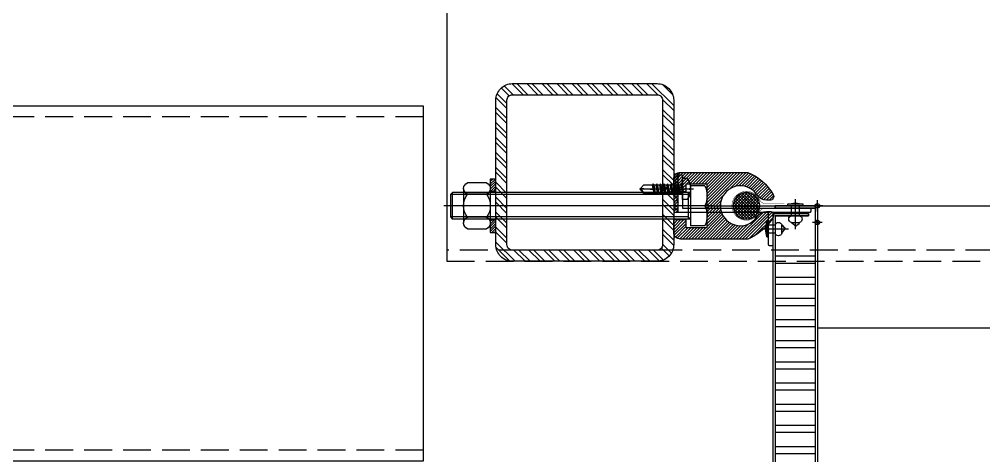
# Model space of a CAD drawing. Extents: x -8792 to 174344, y -43961 to 62816.
# Drawn here: x 7355.8 to 7789.7, y -8605.4 to -8409 of the extents above; entities that cross this region are included whole.
import ezdxf
from ezdxf.xclip import XClip

# ---------------------------------------------------------------- set-up
doc = ezdxf.new("R2010")
doc.units = 0
doc.header["$LTSCALE"] = 50
doc.header["$XCLIPFRAME"] = 0
for name, pattern in [('ACAD_ISO10W100', [18, 12, -3, 0, -3]), ('CENTER', [2, 1.25, -0.25, 0.25, -0.25]), ('CENTER2', [28.575, 19.05, -3.175, 3.175, -3.175]), ('CT-Dashdot', [25.4, 12.7, -6.35, 0, -6.35]), ('DASH', [0.35, 0.25, -0.1]), ('DIVIDE', [1.25, 0.5, -0.25, 0, -0.25, 0, -0.25]), ('DOT2', [0.125, 0, -0.125]), ('HIDDEN', [0.375, 0.25, -0.125])]:
    doc.linetypes.add(name, pattern=pattern)
for name, color, linetype in [('#虚线', 8, 'HIDDEN'), ('#铝板', 2, 'Continuous'), ('1 轴线 辅助线', 1, 'CENTER'), ('2-会议墙身$0$000-灯膜', 4, 'Continuous'), ('6 附件', 6, 'Continuous'), ('8 填充 焊缝', 8, 'Continuous'), ('A-FLOR-OTLN', 4, 'DOT2'), ('hat', 8, 'Continuous'), ('PSC-EPDM', 3, 'Continuous'), ('PSC-mem-extrusions', 1, 'Continuous'), ('PSC-membrane', 2, 'Continuous'), ('PSC-system', 2, 'CT-Dashdot'), ('PSC-thinlines', 4, 'Continuous'), ('STEEL', 34, 'Continuous'), ('TC', 251, 'Continuous'), ('USER', 7, 'Continuous'), ('WA', 34, 'Continuous'), ('XC', 3, 'Continuous'), ('中心线', 1, 'CENTER2'), ('其他', 4, 'Continuous'), ('吊顶', 7, 'Continuous'), ('螺栓钉类', 241, 'Continuous'), ('铝板', 2, 'Continuous')]:
    doc.layers.add(name, color=color, linetype=linetype)

# ---------------------------------------------------------------- blocks, each defined once
blk = doc.blocks.new('A$Cbd8d7c8c')
at = {"layer": 'A-FLOR-OTLN', "color": 8}
blk.add_lwpolyline([(-22721.25, -15689.87), (-43719.42, -33393.16, 0.413756), (-43991.61, -36560.98, 0.189672), (122158.17, -126683.04, 0.414786), (124666.02, -124719.49), (133885.17, -48361.88, 0.379931), (116453.25, -23207.95, 0.236452)], format="xyb", dxfattribs=at)
at = {"layer": '吊顶', "const_width": 3}
blk.add_lwpolyline([(36525.16, -42886.24, 0.056654), (31389.8, -41079.32), (30859.09, -40957.78, -0.112536), (21289.45, -36343.72, -0.028917), (3039.01, -19971.01, 0.413532), (-633.62, -19953.38), (-31397.94, -50352.84, 0.414781), (-31416.33, -54033.31, 0.170492), (123964.28, -129414.71, 0.412564), (126841.18, -127143.22), (136317.5, -48655.55, 1.269195), (87076.8, -54393.32)], format="xyb", dxfattribs=at)
blk = doc.blocks.new('*U284')
h = blk.add_hatch()
h.set_pattern_fill('ANSI31', color=8, scale=0.25, angle=-90)
h.set_pattern_definition([(315, (-6075.1913, 23836.0536), (0.561266008, 0.561266008), [])])
h.paths.add_polyline_path([(2.5, -6.5), (0, -6.5), (0, -12), (2.5, -12)])
h.paths.add_polyline_path([(2.5, 12), (0, 12), (0, 6.5), (2.5, 6.5)])
at = {"layer": 'PSC-thinlines'}
h = blk.add_hatch(dxfattribs=at)
h.set_pattern_fill('ANSI31', color=8, scale=0.3, angle=-90, style=0)
h.set_pattern_definition([(315, (-6073.9878, 19583.1014), (0.67351921, 0.67351921), [])])
edge = h.paths.add_edge_path()
edge.add_arc((-123.25, -4.25), 1.75, 450, 569.6022)
edge.add_arc((-105.17, 6.03), 22.54, 209.6211, 248.8732)
edge.add_line((-113.3, -15), (-83, -15))
edge.add_arc((-83, -12), 3, 270, 360)
edge.add_line((-80, -12), (-80, -6.25))
edge.add_line((-80, -6.25), (-85.5, -6.25))
edge.add_line((-85.5, -6.25), (-85.5, -9.75))
edge.add_line((-85.5, -9.75), (-95, -9.75))
edge.add_line((-95, -9.75), (-95, 9.75))
edge.add_line((-95, 9.75), (-85.5, 9.75))
edge.add_line((-85.5, 9.75), (-85.5, 6.25))
edge.add_line((-85.5, 6.25), (-80, 6.25))
edge.add_line((-80, 6.25), (-80, 12))
edge.add_arc((-83, 12), 3, 360, 450)
edge.add_line((-83, 15), (-113.3, 15))
edge.add_arc((-105.17, -6.03), 22.54, 111.1268, 150.3789)
edge.add_arc((-123.25, 4.25), 1.75, 150.3978, 270)
edge.add_line((-123.25, 2.5), (-121.82, 2.5))
edge.add_arc((-121.82, 7.5), 5, 270, 327.6076)
edge.add_arc((-110, 0), 9, -147.6076, 147.6076, ccw=False)
edge.add_arc((-121.82, -7.5), 5, 392.3924, 450)
edge.add_line((-121.82, -2.5), (-123.25, -2.5))
h = blk.add_hatch(dxfattribs=at)
h.set_pattern_fill('ANSI37', color=8, scale=0.3, angle=-90, style=0)
h.set_pattern_definition([(315, (-20825.2971, 30841.11475), (0.67351921, 0.67351921), []), (45, (-20825.2971, 30841.11475), (-0.67351921, 0.67351921), [])])
edge = h.paths.add_edge_path()
edge.add_arc((-112.74, 0), 6, 0, 360)
at = {"color": 8}
for p, q in [((-94.05, 9), (-87.5, 9)), ((-87.5, 9), (-87.5, -9)), ((0, 12), (2.5, 12)), ((0, -12), (0, 12)), ((2.5, 12), (2.5, -12)), ((4.2, 10.39), (12.8, 10.39)), ((-95, -4.5), (-95, 4.5)), ((-87.5, 6), (19.49, 6)), ((-87.5, 6), (-86.55, 5.05)), ((-86.55, 6), (-86.55, -6)), ((-86.55, 5.05), (20.44, 5.05)), ((0, 6.5), (2.5, 6.5)), ((2.5, 7.79), (2.5, -7.79)), ((4.2, 5.19), (12.8, 5.19)), ((14.5, 7.79), (14.5, -7.79)), ((20.44, 5.05), (19.49, 6)), ((19.49, -6), (19.49, 6)), ((20.44, 5.05), (20.44, -5.05)), ((-94.05, 0), (-87.5, 0)), ((-87.5, -6), (-86.55, -5.05)), ((-87.5, -6), (19.49, -6)), ((-86.55, -5.05), (20.44, -5.05)), ((0, -6.5), (2.5, -6.5)), ((4.2, -5.19), (12.8, -5.19)), ((20.44, -5.05), (19.49, -6)), ((-94.05, -9), (-87.5, -9)), ((2.5, -12), (0, -12)), ((12.8, -10.39), (4.2, -10.39))]:
    blk.add_line(p, q, dxfattribs=at)
for centre, radius, start, end in [((-83.87, 4.5), 11.13, 156.1585, 203.8415), ((5.34, 7.79), 2.84, 113.643, 246.357), ((11.66, 7.79), 2.84, 293.643, 66.357), ((11.27, 0), 8.77, 143.7273, 216.2727), ((5.73, 0), 8.77, 323.7273, 36.2727), ((-83.87, -4.5), 11.13, 156.1585, 203.8415), ((5.34, -7.79), 2.84, 113.643, 246.357), ((11.66, -7.79), 2.84, 293.643, 66.357)]:
    blk.add_arc(centre, radius, start, end, dxfattribs=at)
at = {"layer": 'PSC-EPDM', "color": 8}
blk.add_circle((-112.74, 0), 6, dxfattribs=at)
at = {"layer": 'PSC-mem-extrusions', "color": 8, "flags": 128}
blk.add_lwpolyline([(-124.77, -5.11, 0.172964), (-113.3, -15), (-83, -15, 0.414214), (-80, -12), (-80, -6.25), (-85.5, -6.25), (-85.5, -9.75), (-95, -9.75), (-95, 9.75), (-85.5, 9.75), (-85.5, 6.25), (-80, 6.25), (-80, 12, 0.414214), (-83, 15), (-113.3, 15, 0.172964), (-124.77, 5.11, 0.575039), (-123.25, 2.5), (-121.82, 2.5, 0.256792), (-117.6, 4.82, -3.442879), (-117.6, -4.82, 0.256792), (-121.82, -2.5), (-123.25, -2.5, 0.575039)], format="xyb", close=True, dxfattribs=at)
at = {"layer": 'PSC-membrane', "color": 8, "const_width": 0.2, "flags": 128}
blk.add_lwpolyline([(-129.84, 1), (-121.36, 1, 0.291942), (-118.64, 2.74, -4.529211), (-118.64, -2.74, 0.291942), (-121.36, -1), (-129.49, -1)], format="xyb", dxfattribs=at)
at = {"layer": 'PSC-system', "color": 8, "linetype": 'ACAD_ISO10W100'}
blk.add_line((-98, 0), (23.44, 0), dxfattribs=at)
blk = doc.blocks.new('cp')
at = {"layer": 'USER'}
h = blk.add_hatch(color=7, dxfattribs=at)
h.paths.add_polyline_path([(0, 0), (1, 0, 0.414214), (0, 1)])
h.paths.add_polyline_path([(0, 0), (-1, 0, 0.414214), (0, -1)])
at = {"layer": 'USER', "color": 7}
for p, q in [((-2.5, 0), (2.5, 0)), ((0, -2.5), (0, 2.5))]:
    blk.add_line(p, q, dxfattribs=at)
blk.add_circle((0, 0), 1, dxfattribs=at)
blk = doc.blocks.new('*U104')
at = {"layer": '中心线', "color": 1, "linetype": 'CENTER', "ltscale": 2.357948}
blk.add_line((0, -4.91), (0, 19.39), dxfattribs=at)
at = {"layer": '其他', "color": 4, "linetype": 'Continuous'}
for p, q in [((-1.79, 12.81), (-0.37, 13.08)), ((0.34, 13.22), (1.79, 13.49)), ((0.48, 12.87), (2.4, 13.14)), ((-2.4, 12.46), (-0.39, 12.75)), ((-2.4, 10.86), (2.4, 11.54)), ((-2.4, 9.26), (2.4, 9.94)), ((-1.79, 12.11), (0, 12.45)), ((-1.79, 11.21), (1.79, 11.89)), ((-1.79, 10.51), (1.79, 11.19)), ((-1.79, 9.61), (1.79, 10.29)), ((-1.79, 8.91), (1.79, 9.59)), ((-1.79, 8.01), (1.79, 8.69)), ((0.23, 12.49), (1.79, 12.79)), ((-2.4, 7.66), (2.4, 8.34)), ((-2.4, 6.06), (2.4, 6.74)), ((-2.4, 4.46), (2.4, 5.14)), ((-1.79, 7.31), (1.79, 7.99)), ((-1.79, 6.41), (1.79, 7.09)), ((-1.79, 5.71), (1.79, 6.39)), ((-1.79, 4.81), (1.79, 5.49)), ((-1.79, 4.11), (1.79, 4.79)), ((-2.4, 2.86), (2.4, 3.54)), ((-2.4, 1.26), (2.4, 1.94)), ((-1.87, 0), (1.79, 0.69)), ((-1.79, 3.21), (1.79, 3.89)), ((-1.79, 2.51), (1.79, 3.19)), ((-1.79, 1.61), (1.79, 2.29)), ((-1.79, 0.91), (1.79, 1.59)), ((0, 0), (2.4, 0.34))]:
    blk.add_line(p, q, dxfattribs=at)
at = {"layer": '螺栓钉类', "linetype": 'Continuous'}
for p, q in [((-0.3, 19), (-1.79, 17.51)), ((-1.79, 12.81), (-1.79, 17.51)), ((-0.37, 13.08), (0.3, 19)), ((0, 19), (-0.3, 19)), ((0, 19), (0.3, 19)), ((0.3, 19), (1.79, 17.51)), ((1.79, 13.49), (1.79, 17.51)), ((1.79, 13.49), (2.4, 13.14)), ((1.79, 12.79), (2.4, 13.14)), ((-2.4, 12.46), (-1.79, 12.81)), ((-2.4, 12.46), (-1.79, 12.11)), ((-2.4, 10.86), (-1.79, 11.21)), ((-2.4, 10.86), (-1.79, 10.51)), ((-2.4, 9.26), (-1.79, 9.61)), ((-2.4, 9.26), (-1.79, 8.91)), ((-1.79, 11.21), (-1.79, 12.11)), ((-1.79, 9.61), (-1.79, 10.51)), ((-1.79, 8.01), (-1.79, 8.91)), ((1.79, 11.89), (1.79, 12.79)), ((1.79, 11.89), (2.4, 11.54)), ((1.79, 11.19), (2.4, 11.54)), ((1.79, 10.29), (1.79, 11.19)), ((1.79, 10.29), (2.4, 9.94)), ((1.79, 9.59), (2.4, 9.94)), ((1.79, 8.69), (1.79, 9.59)), ((1.79, 8.69), (2.4, 8.34)), ((-2.4, 7.66), (-1.79, 8.01)), ((-2.4, 7.66), (-1.79, 7.31)), ((-2.4, 6.06), (-1.79, 6.41)), ((-2.4, 6.06), (-1.79, 5.71)), ((-2.4, 4.46), (-1.79, 4.81)), ((-2.4, 4.46), (-1.79, 4.11)), ((-1.79, 6.41), (-1.79, 7.31)), ((-1.79, 4.81), (-1.79, 5.71)), ((1.79, 7.99), (2.4, 8.34)), ((1.79, 7.09), (1.79, 7.99)), ((1.79, 7.09), (2.4, 6.74)), ((1.79, 6.39), (2.4, 6.74)), ((1.79, 5.49), (1.79, 6.39)), ((1.79, 5.49), (2.4, 5.14)), ((1.79, 4.79), (2.4, 5.14)), ((1.79, 3.89), (1.79, 4.79)), ((-4.75, -2.14), (-4.75, 0)), ((-4.75, 0), (-1.99, 0)), ((-2.4, 2.86), (-1.79, 3.21)), ((-2.4, 2.86), (-1.79, 2.51)), ((-2.4, 1.26), (-1.79, 1.61)), ((-2.4, 1.26), (-1.79, 0.91)), ((-1.99, 0), (2.6, 0)), ((-1.79, 3.21), (-1.79, 4.11)), ((-1.79, 1.61), (-1.79, 2.51)), ((-1.79, 0.2), (-1.79, 0.91)), ((1.79, 3.89), (2.4, 3.54)), ((1.79, 3.19), (2.4, 3.54)), ((1.79, 2.29), (1.79, 3.19)), ((1.79, 2.29), (2.4, 1.94)), ((1.79, 1.59), (2.4, 1.94)), ((1.79, 0.69), (1.79, 1.59)), ((1.79, 0.69), (2.4, 0.34)), ((2.4, 0.2), (2.4, 0.34)), ((2.6, 0), (4.75, 0)), ((-0.4, -3.3), (0.4, -3.3)), ((-0.4, -3.69), (-0.4, -3.3)), ((0.4, -3.69), (0.4, -3.3)), ((4.75, -2.14), (4.75, 0))]:
    blk.add_line(p, q, dxfattribs=at)
for centre, radius, start, end in [((-3.34, 21.9), 4.65, 289.468, 321.5036), ((0.04, 12.89), 0.447, 154.8491, 46.4937), ((-1.99, 0.2), 0.2, 270, 0), ((2.6, 0.2), 0.2, 180, 270), ((0, 4.3), 8, 233.5764, 267.134), ((0, 4.3), 8, 272.866, 306.4236)]:
    blk.add_arc(centre, radius, start, end, dxfattribs=at)
blk = doc.blocks.new('*U328')
at = {"layer": '6 附件', "linetype": 'DIVIDE'}
blk.add_line((0, -6.55), (0, 5.45), dxfattribs=at)
at = {"layer": '6 附件', "linetype": 'ByBlock'}
for p, q in [((-3.5, 2.45), (-3.5, 3.15)), ((-3.5, 3.15), (3.5, 3.15)), ((3.5, 2.45), (-3.5, 2.45)), ((-1.8, -0.55), (-1.8, 2.45)), ((1.8, -0.55), (1.8, 2.45)), ((3.5, 3.15), (3.5, 2.45)), ((-1.8, -0.55), (1.8, -0.55)), ((-1.61, -4.08), (-1.8, -3.55)), ((1.8, -3.55), (-1.8, -3.55)), ((-0.63, -4.8), (-1.61, -4.08)), ((1.8, -3.55), (0.21, -4.8)), ((-0.55, -5.05), (-0.63, -4.8)), ((0.21, -4.8), (-0.55, -5.05))]:
    blk.add_line(p, q, dxfattribs=at)
for centre, radius, start, end in [((0, -7.91), 11.6, 72.4408, 107.5592), ((-1.46, -2.05), 1.54, 102.6804, 257.3196), ((1.46, -2.05), 1.54, 282.6804, 77.3196)]:
    blk.add_arc(centre, radius, start, end, dxfattribs=at)
blk = doc.blocks.new('*U327')
at = {"layer": '6 附件', "linetype": 'DIVIDE'}
blk.add_line((0, -8.05), (0, 5.45), dxfattribs=at)
at = {"layer": '6 附件', "linetype": 'ByBlock'}
for p, q in [((-3.5, 2.45), (-3.5, 3.15)), ((-3.5, 3.15), (3.5, 3.15)), ((3.5, 2.45), (-3.5, 2.45)), ((-1.8, -2.05), (-1.8, 2.45)), ((1.8, -2.05), (1.8, 2.45)), ((3.5, 3.15), (3.5, 2.45)), ((-1.8, -2.05), (1.8, -2.05)), ((-1.61, -5.58), (-1.8, -5.05)), ((1.8, -5.05), (-1.8, -5.05)), ((-0.63, -6.3), (-1.61, -5.58)), ((-0.55, -6.55), (-0.63, -6.3)), ((0.21, -6.3), (-0.55, -6.55)), ((1.8, -5.05), (0.21, -6.3))]:
    blk.add_line(p, q, dxfattribs=at)
for centre, radius, start, end in [((0, -7.91), 11.6, 72.4408, 107.5592), ((-1.46, -3.55), 1.54, 102.6804, 257.3196), ((1.46, -3.55), 1.54, 282.6804, 77.3196)]:
    blk.add_arc(centre, radius, start, end, dxfattribs=at)
blk = doc.blocks.new('瞄准点')
h = blk.add_hatch(color=1)
h.paths.add_polyline_path([(0, -1), (0, 0), (-1, 0, 0.414214)])
h.paths.add_polyline_path([(1, 0, 0.414214), (0, 1), (0, 0)])
at = {"color": 1}
for p, q in [((1, 0), (-1, 0)), ((0, 1), (0, -1))]:
    blk.add_line(p, q, dxfattribs=at)
blk.add_circle((0, 0), 1, dxfattribs=at)
at = {"layer": '1 轴线 辅助线', "color": 1, "linetype": 'CENTER', "ltscale": 0.2}
for p, q in [((2.23, 0), (-2.23, 0)), ((0, -2.23), (0, 2.23))]:
    blk.add_line(p, q, dxfattribs=at)
blk = doc.blocks.new('ASDFDFBBBB')
at = {"layer": '8 填充 焊缝'}
h = blk.add_hatch(dxfattribs=at)
h.set_pattern_fill('ANSI38', color=256, scale=0.3, angle=90.0021, style=0)
h.set_pattern_definition([(135.002129, (29374.4642, 17835.4203), (-0.673494183, -0.673544235), []), (225.002129, (29374.4642, 17835.4203), (-0.67344413, -2.020582652), [2.38125, -1.42875])])
h.paths.add_polyline_path([(12012.72, -1302.94), (12012.72, -1285.79), (12014.72, -1285.79), (12014.72, -1302.94)])
at = {"layer": 'hat', "ltscale": 250}
h = blk.add_hatch(dxfattribs=at)
h.set_pattern_fill('ANSI32', color=256)
h.set_pattern_definition([(45, (-2251671.4675, 196493.8654), (-3.367596045, 3.367596045), []), (45, (-2251669.2224, 196493.8654), (-3.367596045, 3.367596045), [])])
edge = h.paths.add_edge_path()
edge.add_arc((12087.22, -1317.57), 7.5, 270, 360)
edge.add_line((12094.72, -1317.57), (12094.72, -1252.57))
edge.add_arc((12087.22, -1252.57), 7.5, 360, 450)
edge.add_line((12087.22, -1245.07), (12022.22, -1245.07))
edge.add_arc((12022.22, -1252.57), 7.5, 450, 540)
edge.add_line((12014.72, -1252.57), (12014.72, -1317.57))
edge.add_arc((12022.22, -1317.57), 7.5, 540, 630)
edge.add_line((12022.22, -1325.07), (12087.22, -1325.07))
edge = h.paths.add_edge_path(flags=16)
edge.add_arc((12087.22, -1317.57), 2.5, 270, 360)
edge.add_line((12089.72, -1317.57), (12089.72, -1252.57))
edge.add_arc((12087.22, -1252.57), 2.5, 360, 450)
edge.add_line((12087.22, -1250.07), (12022.22, -1250.07))
edge.add_arc((12022.22, -1252.57), 2.5, 450, 540)
edge.add_line((12019.72, -1252.57), (12019.72, -1317.57))
edge.add_arc((12022.22, -1317.57), 2.5, 540, 630)
edge.add_line((12022.22, -1320.07), (12087.22, -1320.07))
at = {"layer": 'TC', "ltscale": 0.5}
h = blk.add_hatch(dxfattribs=at)
h.set_pattern_fill('ANSI32', color=256, scale=2, angle=135, style=0)
h.set_pattern_definition([(180, (54156.346, 74758.214), (-9e-16, -9.525), []), (180, (54153.171, 74761.389), (-9e-16, -9.525), [])])
h.paths.add_polyline_path([(11969.06, -1449.07), (11951.06, -1449.07), (11951.06, -1318.56), (11969.06, -1318.56)])
h.paths.add_polyline_path([(12101.06, -1449.07), (11969.06, -1449.07), (11969.06, -1431.07), (12101.06, -1431.07)])
at = {"layer": '#虚线', "color": 8, "linetype": 'DASH'}
for p, q in [((12127.46, -1260.07), (16182.94, -1260.07)), ((5823.25, -1320.07), (12116.78, -1320.07)), ((12116.78, -1325.07), (5823.25, -1325.07)), ((12127.46, -1410.07), (16182.94, -1410.07))]:
    blk.add_line(p, q, dxfattribs=at)
at = {"layer": '#铝板'}
for p, q in [((11950.06, -1300.07), (11950.06, -1450.07)), ((11951.06, -1301.07), (11951.06, -1449.07)), ((11950.06, -1355.07), (6100.06, -1355.07))]:
    blk.add_line(p, q, dxfattribs=at)
at = {"layer": '#铝板', "color": 6}
for p, q in [((11969.06, -1300.07), (11969.06, -1301.07)), ((11969.06, -1304.57), (11969.06, -1431.07)), ((11970.06, -1303.57), (11970.06, -1430.07))]:
    blk.add_line(p, q, dxfattribs=at)
at = {"layer": '2-会议墙身$0$000-灯膜'}
for p in [(6051.66, -1300.07), (11998.45, -1300.07)]:
    blk.add_line(p, (9025.06, -1300.07), dxfattribs=at)
at = {"layer": '6 附件'}
blk.add_lwpolyline([(12012.72, -1302.94), (12012.72, -1285.79), (12014.72, -1285.79), (12014.72, -1302.94)], close=True, dxfattribs=at)
at = {"layer": 'STEEL', "ltscale": 250}
for points in [[(12087.22, -1325.07, 0.414214), (12094.72, -1317.57), (12094.72, -1252.57, 0.414214), (12087.22, -1245.07), (12022.22, -1245.07, 0.414214), (12014.72, -1252.57), (12014.72, -1317.57, 0.414214), (12022.22, -1325.07)], [(12087.22, -1320.07, 0.414214), (12089.72, -1317.57), (12089.72, -1252.57, 0.414214), (12087.22, -1250.07), (12022.22, -1250.07, 0.414214), (12019.72, -1252.57), (12019.72, -1317.57, 0.414214), (12022.22, -1320.07)]]:
    blk.add_lwpolyline(points, format="xyb", close=True, dxfattribs=at)
at = {"layer": 'WA'}
blk.add_line((12116.78, -1165.07), (12116.78, -1325.07), dxfattribs=at)
blk.add_lwpolyline([(16182.94, -1255.07), (12127.46, -1255.07), (12127.46, -1415.07), (16182.94, -1415.07)], dxfattribs=at)
at = {"layer": 'XC'}
blk.add_lwpolyline([(11970.06, -1317.57, 0.414214), (11970.56, -1318.07), (11971.56, -1318.07, 0.414213), (11972.06, -1317.57), (11972.06, -1311.07), (11971.76, -1310.57), (11972.06, -1310.07), (11972.06, -1303.07), (12012.22, -1303.07, 0.414214), (12012.72, -1302.57), (12012.72, -1286.57, 0.414214), (12012.22, -1286.07), (12011.22, -1286.07, 0.414214), (12010.72, -1286.57), (12010.72, -1292.07), (12011.02, -1292.57), (12010.72, -1293.07), (12010.72, -1301.07), (11960.56, -1301.07), (11960.06, -1301.37), (11959.56, -1301.07), (11953.56, -1301.07, 0.414214), (11953.06, -1301.57), (11953.06, -1302.57, 0.414214), (11953.56, -1303.07), (11970.06, -1303.07)], format="xyb", close=True, dxfattribs=at)
at = {"layer": '铝板'}
for p, q in [((11969.06, -1300.07), (11950.06, -1300.07)), ((11950.06, -1300.07), (11969.06, -1300.07)), ((11951.06, -1301.07), (11969.06, -1301.07)), ((11969.06, -1301.07), (11951.06, -1301.07)), ((11969.06, -1301.07), (11969.06, -1300.07)), ((11969.06, -1300.07), (11969.06, -1301.07))]:
    blk.add_line(p, q, dxfattribs=at)
at = {"layer": '铝板', "color": 6}
for p, q in [((11954.06, -1304.57), (11954.06, -1303.57)), ((11954.06, -1303.57), (11970.06, -1303.57)), ((11970.06, -1303.57), (11954.06, -1303.57)), ((11954.06, -1303.57), (11954.06, -1304.57)), ((11969.06, -1304.57), (11954.06, -1304.57)), ((11954.06, -1304.57), (11969.06, -1304.57))]:
    blk.add_line(p, q, dxfattribs=at)
at = {"ltscale": 10}
blk.add_blockref('*U284', (12094.72, -1300.07), dxfattribs=at)
at = {"layer": '1 轴线 辅助线', "xscale": -1.000000000000003, "rotation": 270}
blk.add_blockref('瞄准点', (11950.06, -1307.57), dxfattribs=at)
at = {"layer": '6 附件'}
blk.add_blockref('*U327', (11959.93, -1302.53), dxfattribs=at)
at = {"layer": '6 附件', "rotation": 269.99987127246}
blk.add_blockref('*U328', (11969.61, -1310.57), dxfattribs=at)
at = {"layer": 'USER', "xscale": -1.000000000000003, "rotation": 270}
blk.add_blockref('cp', (11950.06, -1300.07), dxfattribs=at)
at = {"layer": '螺栓钉类', "xscale": -1.000000000000003, "rotation": 270}
blk.add_blockref('*U104', (12010.72, -1292.56, 0), dxfattribs=at)

msp = doc.modelspace()

# ---------------------------------------------------------------- block references
at = {"ltscale": 10}
ref = msp.add_blockref('A$Cbd8d7c8c', (-20242.468, 78224.561), dxfattribs=at)
XClip(ref).set_block_clipping_path([(33737.5024453482, -58253.8739175466), (58527.5008306247, -28195.842069268)])
ref = msp.add_blockref('A$Cbd8d7c8c', (22321.982, 94074.685), dxfattribs=at)
XClip(ref).set_block_clipping_path([(76291.0063025201, -72283.9918497168), (103268.9259821397, -47877.3086105986)])
at = {"ltscale": 12}
ref = msp.add_blockref('ASDFDFBBBB', (16523.379, -7192.873), dxfattribs=dict(at, xscale=-1))
XClip(ref).set_block_clipping_path([(4357.7572503736, -3823.1708667884), (6968.1443472763, 1342.8291332118)])
ref = msp.add_blockref('ASDFDFBBBB', (19664.938, -7192.873), dxfattribs=dict(at, xscale=-1))
XClip(ref).set_block_clipping_path([(11800.9034438342, -3842.9944827884), (17026.5034438345, 748.8291332118)])

doc.saveas('drawing.dxf')
